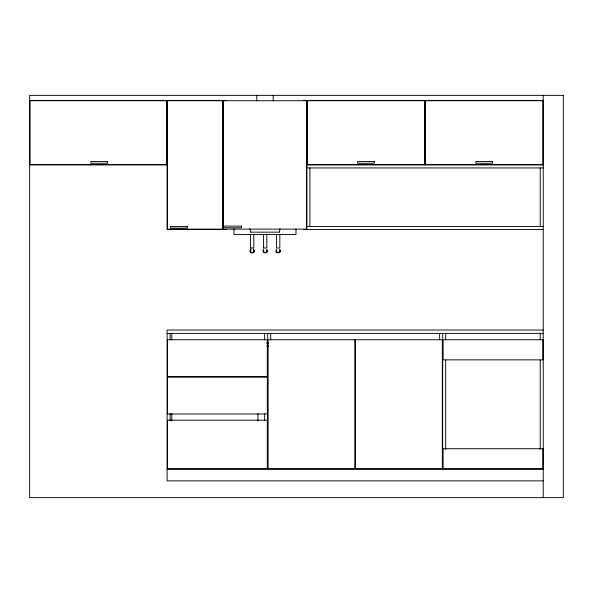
<?xml version="1.0" encoding="UTF-8"?>
<svg xmlns="http://www.w3.org/2000/svg" width="593" height="593" viewBox="0 0 593 593"><rect width="100%" height="100%" fill="white"/><g stroke="black" fill="none" stroke-linecap="round" stroke-linejoin="round"><path stroke-width="0.89" d="M263.589 249.305C260.223 254.012 270.149 254.012 266.783 249.305M276.597 249.305C273.225 254.012 283.157 254.012 279.792 249.305M251.047 248.949C246.095 254.241 258.259 254.241 253.307 248.949M250.55 234.48L250.55 247.978L251.032 247.896M253.804 234.48L253.804 247.978L250.55 247.978M263.559 234.48L263.618 247.948M266.813 234.48L266.813 247.978L263.559 247.978M279.822 234.48L279.822 247.978L278.191 248.089L276.568 247.978L276.568 234.48M29.65 100.387L226.103 100.387M303.875 100.387L543.232 100.387M29.65 164.921L167.1 164.921M306.892 164.921L543.232 164.921M306.892 167.938L543.232 167.938M306.892 226.437L543.232 226.437M226.103 229.454L167.1 229.454L167.1 100.387M303.875 229.454L543.232 229.454M250.713 232.152L279.259 232.152M543.232 330.027L167.1 330.027L167.1 480.879L543.232 480.879M167.1 333.377L543.232 333.377M266.754 343.095L268.607 343.095M266.754 346.112L268.607 346.112M167.1 469.145L543.232 469.145M543.232 95.354L543.232 497.646M540.216 167.938L540.216 226.437M540.216 333.377L540.216 339.826M540.216 360.114L540.216 449.538M445.684 333.377L445.684 339.826M445.684 360.114L445.684 449.538M442.667 333.377L442.667 469.145M439.65 333.377L439.65 339.826M425.062 100.387L425.062 164.921M309.909 167.938L309.909 226.437M306.892 100.387L306.892 229.454M295.996 228.957L295.996 234.48L233.976 234.48L233.976 228.957M273.188 95.354L273.188 100.684M270.69 333.377L270.69 339.826M267.673 333.377L267.673 469.145M264.656 333.377L264.656 339.826M264.656 413.58L264.656 420.956M257.948 413.64L257.948 420.919M256.784 95.354L256.784 100.684M223.079 100.387L223.079 229.454M171.792 333.377L171.792 339.745M171.792 413.64L171.792 420.919M170.117 333.377L170.117 339.826M170.117 413.58L170.117 420.956M280.037 228.587A407.391 407.391 0 0 1 279.259 232.152M250.72 232.152A407.391 407.391 0 0 1 249.935 228.587M279.599 250.09A1.623 1.623 0 0 1 278.406 252.514A1.623 1.623 0 0 1 276.62 250.483M253.589 250.09A1.623 1.623 0 0 1 253.115 252.233A1.623 1.623 0 0 1 250.935 251.951A1.623 1.623 0 0 1 251.032 249.749M266.591 250.09A1.623 1.623 0 0 1 265.397 252.514A1.623 1.623 0 0 1 263.618 250.483M563.35 95.354L29.65 95.354L29.65 497.646L563.35 497.646L563.35 95.354M166.759 100.721L29.984 100.721L29.984 164.587L166.759 164.587L166.759 100.721M222.746 100.721L167.434 100.721L167.434 229.12L222.746 229.12L222.746 100.721M306.559 100.721L223.42 100.721L223.42 229.12L306.559 229.12L306.559 100.721M424.729 100.721L307.226 100.721L307.226 164.587L424.729 164.587L424.729 100.721M542.899 100.721L425.396 100.721L425.396 164.587L542.899 164.587L542.899 100.721M107.592 161.563L90.833 161.563L90.833 163.245L107.592 163.245L107.592 161.563M374.361 161.563L357.594 161.563L357.594 163.245L374.361 163.245L374.361 161.563M492.531 161.563L475.771 161.563L475.771 163.245L492.531 163.245L492.531 161.563M241.521 226.103L224.762 226.103L224.762 227.779L241.521 227.779L241.521 226.103M187.21 226.437L170.45 226.437L170.45 228.112L187.21 228.112L187.21 226.437M267.332 339.745L167.434 339.745L167.434 376.622L267.332 376.622L267.332 339.745M354.829 339.745L268.006 339.745L268.006 468.811L354.829 468.811L354.829 339.745M442.326 339.745L355.503 339.745L355.503 468.811L442.326 468.811L442.326 339.745M542.899 339.745L443.001 339.745L443.001 359.862L542.899 359.862L542.899 339.745M267.332 377.126L167.434 377.126L167.434 414.003L267.332 414.003L267.332 377.126M267.332 420.2L167.434 420.2L167.434 468.811L267.332 468.811L267.332 420.2M542.899 448.701L443.001 448.701L443.001 468.811L542.899 468.811L542.899 448.701"/></g></svg>
